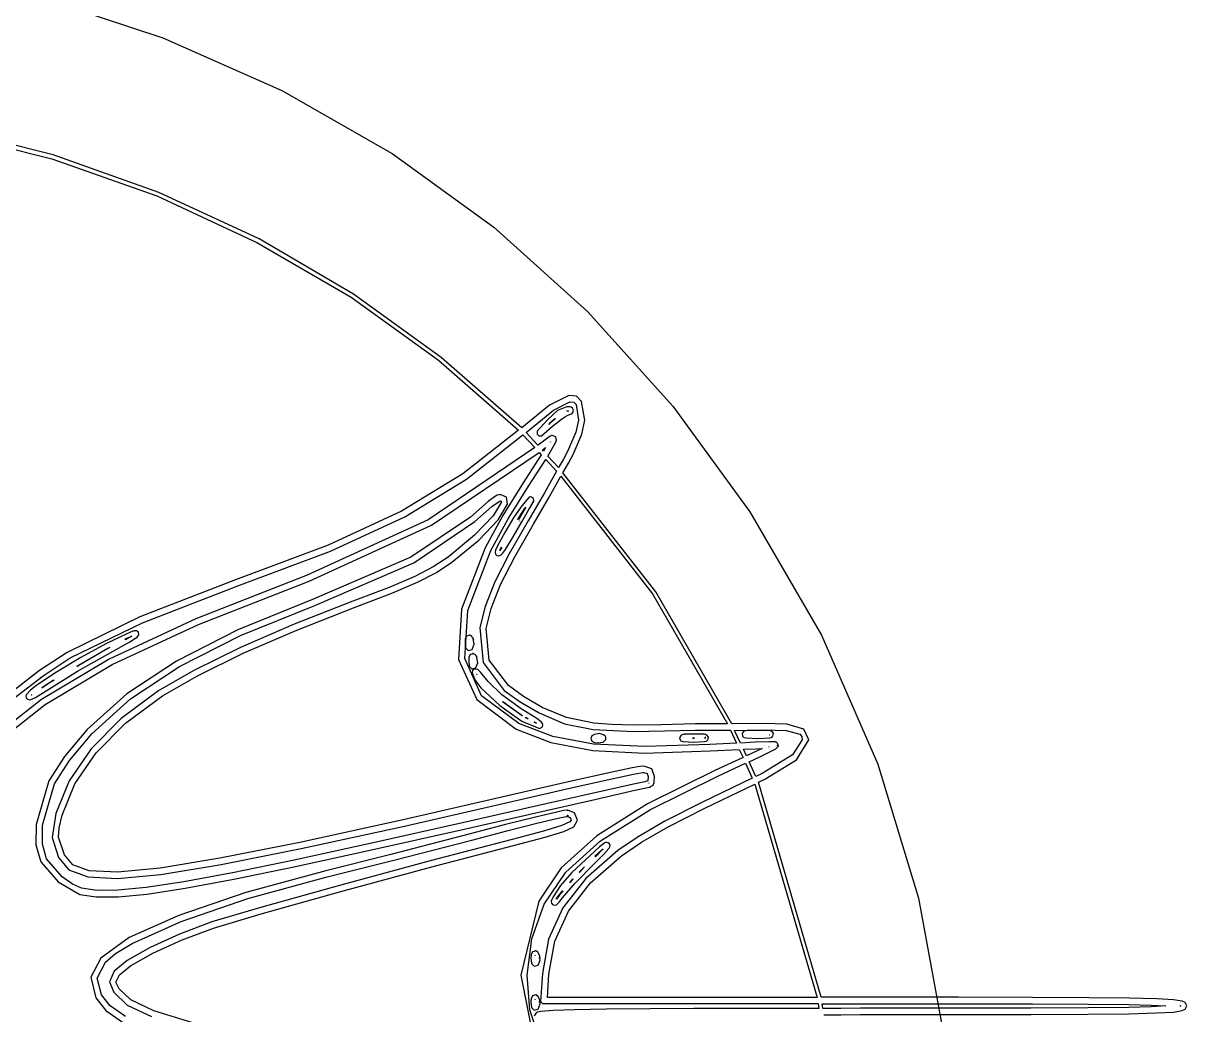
# Model space of a CAD drawing. Extents: x 23 to 528, y 384 to 592.
# Drawn here: x 479.75 to 527.78, y 452.76 to 493.69 of the extents above; entities that cross this region are included whole.
import ezdxf

# ---------------------------------------------------------------- set-up
doc = ezdxf.new("R2010")
doc.units = 0
doc.layers.get('0').update_dxf_attribs({"linetype": 'CONTINUOUS'})

msp = doc.modelspace()

# ---------------------------------------------------------------- linework, layer by layer
at = {"color": 0}
for p, q in [((480.229, 494.841), (485.514, 493.088)), ((485.514, 493.088), (490.428, 490.915)), ((490.428, 490.915), (494.979, 488.311)), ((476.412, 489.232), (480.931, 488.1)), ((480.988, 488.259), (476.451, 489.391)), ((480.931, 488.1), (485.267, 486.562)), ((485.341, 486.713), (480.988, 488.259)), ((494.979, 488.311), (499.181, 485.274)), ((485.267, 486.562), (489.395, 484.646)), ((489.483, 484.787), (485.341, 486.713)), ((499.181, 485.274), (503.036, 481.799)), ((489.395, 484.646), (493.279, 482.381)), ((493.381, 482.508), (489.483, 484.787)), ((493.279, 482.381), (496.888, 479.785)), ((497.007, 479.901), (493.381, 482.508)), ((503.036, 481.799), (506.557, 477.883)), ((500.327, 476.994), (497.007, 479.901)), ((496.888, 479.785), (500.197, 476.892)), ((501.477, 477.933), (500.327, 476.994)), ((502.271, 478.321), (501.477, 477.933)), ((501.636, 477.714), (502.317, 478.063)), ((502.581, 478.296), (502.271, 478.321)), ((502.317, 478.063), (502.475, 478.053)), ((502.475, 478.053), (502.571, 477.957)), ((502.571, 477.957), (502.67, 477.312)), ((502.8, 478.084), (502.581, 478.296)), ((502.931, 477.312), (502.8, 478.084)), ((506.557, 477.883), (509.746, 473.516)), ((500.507, 476.804), (501.636, 477.714)), ((501.809, 477.7), (501.403, 477.337)), ((502.151, 477.845), (501.809, 477.7)), ((501.971, 477.351), (502.137, 477.46)), ((502.137, 477.46), (502.236, 477.509)), ((502.186, 477.862), (502.151, 477.845)), ((502.313, 477.852), (502.186, 477.862)), ((502.186, 477.862), (502.186, 477.862)), ((502.186, 477.696), (502.253, 477.693)), ((502.214, 477.679), (502.186, 477.696)), ((502.253, 477.693), (502.214, 477.679)), ((502.214, 477.679), (502.214, 477.679)), ((502.236, 477.509), (502.356, 477.559)), ((502.37, 477.838), (502.313, 477.852)), ((502.356, 477.559), (502.405, 477.587)), ((502.419, 477.809), (502.37, 477.838)), ((502.405, 477.587), (502.44, 477.622)), ((502.465, 477.718), (502.419, 477.809)), ((502.44, 477.622), (502.465, 477.718)), ((501.403, 477.337), (500.966, 476.85)), ((501.146, 476.663), (501.594, 477.054)), ((501.442, 477.135), (501.527, 477.227)), ((501.491, 477.178), (501.442, 477.135)), ((501.721, 477.358), (501.491, 477.178)), ((501.527, 477.227), (501.699, 477.382)), ((501.594, 477.054), (501.971, 477.351)), ((501.696, 477.382), (501.696, 477.361)), ((501.699, 477.382), (501.696, 477.382)), ((501.696, 477.361), (501.721, 477.358)), ((502.67, 477.312), (502.564, 476.814)), ((502.814, 476.73), (502.931, 477.312)), ((500.197, 476.892), (497.893, 475.086)), ((498.052, 474.878), (500.376, 476.702)), ((500.376, 476.702), (500.867, 476.172)), ((500.997, 476.271), (500.507, 476.804)), ((500.962, 476.85), (500.959, 476.733)), ((500.959, 476.733), (501.029, 476.659)), ((500.966, 476.85), (500.962, 476.85)), ((501.029, 476.659), (501.146, 476.659)), ((501.495, 476.642), (501.064, 476.321)), ((501.146, 476.659), (501.146, 476.663)), ((501.555, 476.666), (501.495, 476.642)), ((501.558, 476.67), (501.555, 476.666)), ((501.579, 476.677), (501.558, 476.67)), ((501.735, 476.624), (501.579, 476.677)), ((501.766, 476.486), (501.735, 476.624)), ((501.738, 476.395), (501.766, 476.486)), ((502.564, 476.814), (502.218, 476.01)), ((502.454, 475.894), (502.814, 476.73)), ((500.867, 476.172), (496.464, 473.195)), ((496.598, 472.969), (501.043, 475.978)), ((501.064, 476.321), (500.997, 476.271)), ((501.043, 475.978), (501.135, 475.88)), ((501.177, 476.077), (501.227, 476.116)), ((501.223, 476.024), (501.177, 476.077)), ((501.311, 476.179), (501.223, 476.024)), ((501.227, 476.116), (501.311, 476.179)), ((501.41, 475.823), (501.738, 476.395)), ((501.509, 476.409), (501.519, 476.416)), ((501.512, 476.402), (501.509, 476.409)), ((501.519, 476.416), (501.512, 476.402)), ((502.218, 476.01), (502.049, 475.703)), ((501.135, 475.88), (500.384, 474.726)), ((500.606, 474.581), (501.318, 475.682)), ((501.318, 475.682), (501.759, 475.202)), ((501.844, 475.35), (501.41, 475.823)), ((502.049, 475.703), (501.844, 475.35)), ((502.024, 475.139), (502.25, 475.53)), ((502.25, 475.53), (502.454, 475.894)), ((497.893, 475.086), (495.364, 473.551)), ((501.759, 475.202), (501.265, 474.31)), ((501.463, 474.123), (501.939, 474.991)), ((501.939, 474.991), (505.721, 470.133)), ((505.862, 470.214), (502.024, 475.139)), ((495.494, 473.322), (498.052, 474.878)), ((500.384, 474.726), (499.547, 473.368)), ((499.773, 473.234), (500.606, 474.581)), ((499.205, 474.144), (498.934, 473.946)), ((499.315, 474.204), (499.205, 474.144)), ((499.389, 474.229), (499.315, 474.204)), ((499.392, 474.229), (499.389, 474.229)), ((499.389, 474.229), (499.389, 474.229)), ((499.417, 474.236), (499.392, 474.229)), ((499.42, 474.236), (499.417, 474.236)), ((499.424, 474.236), (499.42, 474.236)), ((499.431, 474.236), (499.424, 474.236)), ((499.703, 474.126), (499.431, 474.236)), ((499.741, 473.844), (499.703, 474.126)), ((500.613, 474.112), (500.331, 473.773)), ((501.265, 474.31), (500.588, 473.149)), ((500.638, 474.13), (500.613, 474.112)), ((500.666, 474.144), (500.638, 474.133)), ((500.638, 474.133), (500.638, 474.13)), ((500.666, 474.144), (500.659, 474.14)), ((500.659, 474.14), (500.666, 474.144)), ((500.669, 474.144), (500.666, 474.144)), ((500.726, 474.13), (500.669, 474.144)), ((500.807, 474.07), (500.726, 474.13)), ((500.828, 473.964), (500.807, 474.07)), ((500.814, 473.011), (501.463, 474.123)), ((495.364, 473.551), (492.33, 472.14)), ((498.934, 473.946), (498.207, 473.308)), ((498.387, 473.117), (499.096, 473.742)), ((499.096, 473.742), (499.35, 473.925)), ((499.484, 473.908), (499.152, 473.361)), ((499.35, 473.925), (499.424, 473.968)), ((499.36, 473.195), (499.741, 473.844)), ((499.424, 473.968), (499.435, 473.971)), ((499.435, 473.971), (499.491, 473.964)), ((499.491, 473.964), (499.484, 473.908)), ((500.331, 473.773), (499.999, 473.301)), ((500.175, 473.234), (500.454, 473.668)), ((500.465, 473.668), (500.197, 473.202)), ((500.331, 473.107), (500.609, 473.587)), ((500.454, 473.668), (500.496, 473.721)), ((500.496, 473.721), (500.465, 473.668)), ((500.609, 473.587), (500.828, 473.964)), ((500.828, 473.964), (500.828, 473.964)), ((496.464, 473.195), (491.469, 470.905)), ((492.435, 471.9), (495.494, 473.322)), ((498.207, 473.308), (495.748, 471.657)), ((495.872, 471.42), (498.387, 473.117)), ((499.152, 473.361), (498.376, 472.553)), ((498.56, 472.355), (499.36, 473.195)), ((499.547, 473.368), (498.821, 472.041)), ((499.054, 471.921), (499.773, 473.234)), ((499.999, 473.301), (499.622, 472.676)), ((500.588, 473.149), (499.805, 471.794)), ((499.971, 472.486), (500.331, 473.107)), ((500.147, 473.195), (500.151, 473.202)), ((500.151, 473.195), (500.147, 473.188)), ((500.147, 473.191), (500.147, 473.195)), ((500.147, 473.195), (500.147, 473.195)), ((500.147, 473.188), (500.147, 473.191)), ((500.147, 473.191), (500.147, 473.191)), ((500.154, 473.202), (500.151, 473.195)), ((500.151, 473.202), (500.154, 473.202)), ((500.197, 473.202), (500.175, 473.234)), ((500.235, 473.146), (500.235, 473.146)), ((500.235, 473.146), (500.235, 473.142)), ((500.235, 473.142), (500.235, 473.146)), ((509.746, 473.516), (512.699, 468.432)), ((491.557, 470.658), (496.598, 472.969)), ((499.622, 472.676), (499.325, 472.123)), ((500.038, 471.671), (500.814, 473.011)), ((492.33, 472.14), (488.516, 470.711)), ((498.376, 472.553), (497.286, 471.653)), ((497.445, 471.442), (498.56, 472.355)), ((499.325, 472.123), (499.248, 471.939)), ((499.65, 471.971), (499.971, 472.486)), ((488.604, 470.464), (492.435, 471.9)), ((495.748, 471.657), (491.695, 469.907)), ((497.286, 471.653), (496.672, 471.248)), ((498.821, 472.041), (497.84, 469.505)), ((498.098, 469.445), (499.054, 471.921)), ((499.805, 471.794), (499.212, 470.627)), ((499.248, 471.939), (499.23, 471.858)), ((499.23, 471.858), (499.244, 471.777)), ((499.244, 471.777), (499.297, 471.72)), ((499.297, 471.72), (499.368, 471.703)), ((499.368, 471.703), (499.449, 471.727)), ((499.509, 472.055), (499.42, 471.932)), ((499.42, 471.932), (499.473, 472.055)), ((499.449, 471.727), (499.48, 471.752)), ((499.456, 470.517), (500.038, 471.671)), ((499.473, 472.055), (499.48, 472.07)), ((499.48, 472.07), (499.491, 472.055)), ((499.48, 471.752), (499.53, 471.809)), ((499.491, 472.055), (499.509, 472.055)), ((499.53, 471.809), (499.65, 471.971)), ((491.786, 469.66), (495.872, 471.42)), ((496.672, 471.248), (495.907, 470.852)), ((496.81, 471.022), (497.445, 471.442)), ((488.516, 470.711), (484.565, 469.187)), ((491.469, 470.905), (486.872, 469.11)), ((495.907, 470.852), (494.852, 470.404)), ((496.03, 470.62), (496.81, 471.022)), ((484.671, 468.944), (488.604, 470.464)), ((486.978, 468.87), (491.557, 470.658)), ((494.852, 470.404), (493.36, 469.836)), ((494.958, 470.165), (496.03, 470.62)), ((499.212, 470.627), (498.814, 469.621)), ((499.064, 469.537), (499.456, 470.517)), ((509.002, 464.764), (505.862, 470.214)), ((491.695, 469.907), (488.608, 468.651)), ((493.36, 469.836), (490.936, 468.891)), ((493.455, 469.59), (494.958, 470.165)), ((505.721, 470.133), (508.818, 464.764)), ((488.717, 468.415), (491.786, 469.66)), ((491.042, 468.644), (493.455, 469.59)), ((497.84, 469.505), (497.713, 467.423)), ((497.974, 467.466), (498.098, 469.445)), ((498.814, 469.621), (498.598, 468.746)), ((498.86, 468.708), (499.064, 469.537)), ((484.565, 469.187), (481.556, 467.72)), ((481.686, 467.498), (484.671, 468.944)), ((486.872, 469.11), (483.298, 467.445)), ((483.425, 467.215), (486.978, 468.87)), ((490.936, 468.891), (488.714, 467.921)), ((498.598, 468.746), (498.74, 467.307)), ((484.05, 468.499), (483.154, 468.069)), ((483.955, 468.274), (484.117, 468.351)), ((483.976, 468.26), (483.955, 468.274)), ((484.064, 468.295), (483.972, 468.242)), ((484.279, 468.595), (484.05, 468.499)), ((484.226, 468.394), (484.064, 468.295)), ((484.117, 468.351), (484.226, 468.394)), ((484.145, 468.154), (484.382, 468.302)), ((484.346, 468.609), (484.279, 468.595)), ((484.346, 468.609), (484.332, 468.605)), ((484.332, 468.605), (484.346, 468.609)), ((484.35, 468.612), (484.346, 468.609)), ((484.357, 468.612), (484.35, 468.612)), ((484.357, 468.616), (484.353, 468.616)), ((484.353, 468.616), (484.36, 468.616)), ((484.36, 468.616), (484.357, 468.616)), ((484.36, 468.612), (484.357, 468.612)), ((484.36, 468.616), (484.36, 468.612)), ((484.378, 468.612), (484.36, 468.616)), ((484.382, 468.612), (484.378, 468.612)), ((484.427, 468.605), (484.382, 468.612)), ((484.382, 468.302), (484.452, 468.351)), ((484.501, 468.552), (484.427, 468.605)), ((484.452, 468.351), (484.484, 468.383)), ((484.484, 468.383), (484.519, 468.45)), ((484.519, 468.45), (484.501, 468.552)), ((488.608, 468.651), (486.071, 467.364)), ((486.205, 467.138), (488.717, 468.415)), ((488.827, 467.681), (491.042, 468.644)), ((498.052, 468.383), (497.995, 468.263)), ((498.136, 468.411), (498.052, 468.383)), ((498.172, 468.425), (498.136, 468.411)), ((498.175, 468.425), (498.172, 468.425)), ((498.179, 468.425), (498.175, 468.425)), ((498.182, 468.425), (498.179, 468.425)), ((498.21, 468.411), (498.182, 468.425)), ((498.267, 468.376), (498.21, 468.411)), ((498.21, 468.411), (498.225, 468.401)), ((498.228, 468.397), (498.21, 468.411)), ((498.225, 468.401), (498.228, 468.397)), ((498.299, 468.323), (498.267, 468.376)), ((498.316, 468.305), (498.277, 468.348)), ((498.277, 468.348), (498.299, 468.323)), ((498.33, 468.274), (498.316, 468.305)), ((498.316, 468.305), (498.316, 468.305)), ((498.369, 468.055), (498.327, 468.274)), ((498.327, 468.274), (498.33, 468.256)), ((498.33, 468.256), (498.33, 468.274)), ((498.979, 467.399), (498.86, 468.708)), ((512.699, 468.432), (515.02, 463.102)), ((481.958, 467.155), (483.246, 467.889)), ((483.143, 467.829), (481.969, 467.134)), ((483.154, 468.069), (482.131, 467.515)), ((483.323, 467.928), (483.143, 467.829)), ((483.235, 467.653), (484.145, 468.154)), ((483.246, 467.889), (483.323, 467.928)), ((483.972, 468.242), (483.976, 468.26)), ((488.714, 467.921), (486.812, 466.99)), ((497.995, 468.263), (497.985, 468.14)), ((497.985, 468.14), (498.009, 467.907)), ((498.009, 467.907), (498.115, 467.801)), ((498.115, 467.801), (498.284, 467.84)), ((498.157, 468.245), (498.161, 468.242)), ((498.157, 468.238), (498.157, 468.245)), ((498.161, 468.242), (498.157, 468.238)), ((498.284, 467.84), (498.369, 468.055)), ((481.556, 467.72), (480.416, 466.968)), ((483.298, 467.445), (480.497, 465.78)), ((480.572, 466.757), (481.686, 467.498)), ((482.131, 467.515), (481.118, 466.908)), ((481.99, 466.951), (483.235, 467.653)), ((486.071, 467.364), (484.022, 466.005)), ((486.936, 466.757), (488.827, 467.681)), ((497.713, 467.423), (498.468, 465.769)), ((498.669, 465.931), (497.974, 467.466)), ((498.147, 467.508), (498.136, 467.381)), ((498.136, 467.381), (498.161, 467.148)), ((498.203, 467.628), (498.147, 467.508)), ((498.284, 467.653), (498.203, 467.628)), ((498.316, 467.67), (498.284, 467.653)), ((498.309, 467.487), (498.313, 467.487)), ((498.313, 467.487), (498.309, 467.483)), ((498.309, 467.483), (498.309, 467.487)), ((498.32, 467.67), (498.316, 467.67)), ((498.33, 467.67), (498.32, 467.67)), ((498.334, 467.667), (498.33, 467.67)), ((498.337, 467.663), (498.334, 467.667)), ((498.341, 467.663), (498.337, 467.663)), ((498.366, 467.646), (498.341, 467.663)), ((498.419, 467.618), (498.366, 467.646)), ((498.45, 467.568), (498.419, 467.618)), ((498.468, 467.547), (498.429, 467.589)), ((498.429, 467.589), (498.45, 467.568)), ((498.479, 467.515), (498.468, 467.547)), ((498.517, 467.293), (498.479, 467.515)), ((498.74, 467.307), (499.607, 466.15)), ((499.78, 466.348), (498.979, 467.399)), ((480.416, 466.968), (479.111, 465.959)), ((481.118, 466.908), (480.31, 466.365)), ((480.649, 465.564), (483.425, 467.215)), ((480.917, 466.277), (481.99, 466.951)), ((481.969, 467.134), (481.958, 467.155)), ((484.18, 465.797), (486.205, 467.138)), ((486.812, 466.99), (485.352, 466.15)), ((498.161, 467.148), (498.267, 467.043)), ((498.267, 467.043), (498.436, 467.085)), ((498.295, 466.968), (498.274, 466.891)), ((498.274, 466.891), (498.387, 466.587)), ((498.352, 467.007), (498.295, 466.968)), ((498.38, 467.032), (498.352, 467.007)), ((498.383, 467.032), (498.38, 467.032)), ((498.387, 467.035), (498.383, 467.035)), ((498.383, 467.035), (498.383, 467.032)), ((498.39, 467.035), (498.387, 467.035)), ((498.387, 467.035), (498.387, 467.035)), ((498.394, 467.035), (498.39, 467.035)), ((498.429, 467.028), (498.394, 467.035)), ((498.51, 467.011), (498.429, 467.028)), ((498.436, 467.085), (498.517, 467.293)), ((498.457, 466.838), (498.454, 466.841)), ((498.454, 466.841), (498.457, 466.841)), ((498.457, 466.841), (498.461, 466.838)), ((498.461, 466.838), (498.457, 466.838)), ((498.464, 466.817), (498.471, 466.827)), ((498.475, 466.824), (498.468, 466.813)), ((498.471, 466.827), (498.475, 466.824)), ((498.63, 466.908), (498.51, 467.011)), ((498.944, 466.517), (498.63, 466.908)), ((479.28, 465.758), (480.572, 466.757)), ((480.31, 466.365), (480.042, 466.157)), ((480.515, 466.259), (480.995, 466.58)), ((480.804, 466.443), (480.515, 466.259)), ((481.005, 466.563), (480.804, 466.443)), ((480.995, 466.58), (481.005, 466.563)), ((485.5, 465.928), (486.936, 466.757)), ((498.387, 466.587), (498.637, 466.259)), ((498.468, 466.813), (498.464, 466.817)), ((499.509, 465.963), (498.944, 466.517)), ((500.401, 465.896), (499.78, 466.348)), ((479.884, 465.988), (479.855, 465.924)), ((479.855, 465.924), (479.866, 465.85)), ((480.042, 466.157), (479.884, 465.988)), ((480.064, 465.773), (480.258, 465.864)), ((480.102, 465.97), (480.074, 465.956)), ((480.074, 465.956), (480.092, 465.97)), ((480.092, 465.974), (480.092, 465.97)), ((480.092, 465.97), (480.092, 465.974)), ((480.092, 465.97), (480.102, 465.97)), ((480.258, 465.864), (480.917, 466.277)), ((484.022, 466.005), (482.385, 464.531)), ((485.352, 466.15), (483.796, 464.993)), ((483.972, 464.795), (485.5, 465.928)), ((498.637, 466.259), (499.424, 465.522)), ((500.207, 464.778), (498.669, 465.931)), ((500.302, 465.395), (499.509, 465.963)), ((499.607, 466.15), (500.26, 465.674)), ((501.163, 465.451), (500.401, 465.896)), ((480.497, 465.78), (478.215, 463.98)), ((478.391, 463.786), (480.649, 465.564)), ((479.866, 465.85), (479.922, 465.783)), ((479.922, 465.783), (480.018, 465.762)), ((480.018, 465.762), (480.064, 465.773)), ((482.575, 464.351), (484.18, 465.797)), ((498.468, 465.769), (500.091, 464.545)), ((499.424, 465.522), (500.324, 464.876)), ((499.526, 465.695), (500.197, 465.222)), ((499.547, 465.677), (499.526, 465.695)), ((500.348, 465.099), (499.547, 465.677)), ((500.26, 465.674), (501.043, 465.219)), ((500.952, 464.986), (500.302, 465.395)), ((502.172, 465.025), (501.163, 465.451)), ((483.796, 464.993), (482.551, 463.741)), ((500.197, 465.222), (500.362, 465.12)), ((500.359, 465.116), (500.348, 465.099)), ((500.362, 465.12), (500.359, 465.116)), ((500.486, 465.021), (500.493, 465.039)), ((500.585, 464.979), (500.486, 465.021)), ((500.493, 465.039), (500.585, 464.979)), ((501.124, 464.855), (500.952, 464.986)), ((501.043, 465.219), (502.095, 464.774)), ((503.305, 464.795), (502.172, 465.025)), ((482.385, 464.531), (481.453, 463.419)), ((482.759, 463.571), (483.972, 464.795)), ((500.091, 464.545), (501.53, 463.995)), ((501.604, 464.245), (500.207, 464.778)), ((500.324, 464.876), (501.054, 464.584)), ((500.842, 464.834), (500.856, 464.838)), ((500.93, 464.795), (500.842, 464.834)), ((500.853, 464.855), (500.853, 464.855)), ((500.853, 464.855), (500.93, 464.795)), ((500.856, 464.838), (500.853, 464.855)), ((501.054, 464.584), (501.167, 464.633)), ((501.184, 464.778), (501.124, 464.855)), ((501.167, 464.633), (501.198, 464.721)), ((501.198, 464.721), (501.184, 464.778)), ((502.095, 464.774), (503.276, 464.534)), ((503.276, 464.534), (504.948, 464.46)), ((504.038, 464.742), (503.305, 464.795)), ((504.952, 464.721), (504.038, 464.742)), ((504.948, 464.46), (507.492, 464.502)), ((506.084, 464.732), (504.952, 464.721)), ((507.485, 464.767), (506.084, 464.732)), ((508.243, 464.771), (507.485, 464.767)), ((507.492, 464.502), (508.314, 464.51)), ((508.818, 464.764), (508.243, 464.771)), ((508.314, 464.51), (508.945, 464.502)), ((508.945, 464.502), (509.189, 463.97)), ((510.293, 464.785), (509.002, 464.764)), ((509.355, 463.977), (509.115, 464.499)), ((509.115, 464.499), (509.122, 464.499)), ((509.122, 464.499), (510.342, 464.517)), ((509.464, 464.435), (509.429, 464.368)), ((509.556, 464.481), (509.464, 464.435)), ((509.633, 464.495), (509.556, 464.481)), ((509.637, 464.495), (509.633, 464.495)), ((509.633, 464.495), (509.633, 464.495)), ((509.644, 464.495), (509.637, 464.495)), ((509.647, 464.495), (509.644, 464.495)), ((510.508, 464.495), (509.647, 464.495)), ((511.27, 464.76), (510.293, 464.785)), ((510.342, 464.517), (511.239, 464.495)), ((510.589, 464.481), (510.508, 464.495)), ((510.678, 464.435), (510.589, 464.481)), ((510.713, 464.368), (510.678, 464.435)), ((511.239, 464.495), (511.81, 464.34)), ((511.969, 464.552), (511.27, 464.76)), ((512.173, 464.104), (511.969, 464.552)), ((481.662, 463.254), (482.575, 464.351)), ((501.53, 463.995), (503.255, 463.673)), ((503.287, 463.935), (501.604, 464.245)), ((503.223, 464.27), (503.174, 464.181)), ((503.174, 464.181), (503.216, 464.054)), ((503.216, 464.054), (503.336, 463.998)), ((503.326, 464.33), (503.223, 464.27)), ((503.548, 464.368), (503.326, 464.33)), ((503.336, 463.998), (503.46, 463.987)), ((503.354, 464.16), (503.357, 464.164)), ((503.361, 464.16), (503.354, 464.16)), ((503.357, 464.164), (503.357, 464.164)), ((503.357, 464.164), (503.361, 464.16)), ((503.46, 463.987), (503.693, 464.016)), ((503.551, 464.368), (503.548, 464.368)), ((503.576, 464.361), (503.551, 464.368)), ((503.728, 464.305), (503.576, 464.361)), ((503.693, 464.016), (503.802, 464.118)), ((503.76, 464.291), (503.696, 464.312)), ((503.696, 464.312), (503.728, 464.305)), ((503.774, 464.277), (503.76, 464.291)), ((503.774, 464.273), (503.774, 464.277)), ((503.798, 464.217), (503.774, 464.273)), ((503.791, 464.185), (503.798, 464.196)), ((503.798, 464.178), (503.791, 464.185)), ((503.798, 464.196), (503.798, 464.217)), ((503.802, 464.118), (503.798, 464.178)), ((506.903, 464.298), (506.839, 464.196)), ((506.839, 464.196), (506.861, 464.114)), ((506.861, 464.114), (506.885, 464.086)), ((506.885, 464.086), (506.885, 464.086)), ((506.885, 464.086), (506.899, 464.069)), ((506.899, 464.069), (506.98, 464.04)), ((506.98, 464.33), (506.903, 464.298)), ((507.055, 464.344), (506.98, 464.33)), ((506.98, 464.04), (507.414, 464.016)), ((506.991, 464.206), (506.995, 464.206)), ((506.995, 464.203), (506.991, 464.206)), ((506.995, 464.206), (506.995, 464.203)), ((507.058, 464.344), (507.051, 464.34)), ((507.051, 464.34), (507.055, 464.344)), ((507.062, 464.344), (507.058, 464.344)), ((507.065, 464.344), (507.062, 464.344)), ((507.069, 464.344), (507.065, 464.344)), ((507.072, 464.344), (507.069, 464.344)), ((507.862, 464.34), (507.072, 464.344)), ((507.379, 464.181), (507.46, 464.181)), ((507.418, 464.181), (507.379, 464.181)), ((507.414, 464.016), (507.873, 464.037)), ((507.46, 464.181), (507.418, 464.181)), ((507.901, 464.333), (507.862, 464.34)), ((507.862, 464.174), (507.862, 464.174)), ((507.873, 464.037), (507.94, 464.054)), ((507.901, 464.213), (507.894, 464.21)), ((507.894, 464.21), (507.898, 464.213)), ((507.894, 464.196), (507.905, 464.213)), ((507.894, 464.192), (507.894, 464.196)), ((507.901, 464.189), (507.894, 464.192)), ((507.894, 464.178), (507.898, 464.178)), ((507.898, 464.178), (507.894, 464.167)), ((507.894, 464.167), (507.894, 464.178)), ((507.898, 464.213), (507.901, 464.217)), ((507.898, 464.178), (507.898, 464.178)), ((507.915, 464.326), (507.901, 464.333)), ((507.901, 464.217), (507.901, 464.213)), ((507.901, 464.213), (507.905, 464.206)), ((507.905, 464.213), (507.901, 464.213)), ((507.905, 464.206), (507.901, 464.189)), ((507.905, 464.224), (507.912, 464.224)), ((507.912, 464.224), (507.905, 464.217)), ((507.905, 464.217), (507.905, 464.224)), ((507.905, 464.217), (507.905, 464.217)), ((507.922, 464.326), (507.915, 464.326)), ((507.933, 464.323), (507.922, 464.326)), ((507.972, 464.305), (507.933, 464.323)), ((507.94, 464.054), (507.993, 464.083)), ((508.032, 464.22), (507.972, 464.305)), ((507.993, 464.083), (508.028, 464.136)), ((508.028, 464.136), (508.032, 464.22)), ((509.189, 463.97), (508.092, 463.913)), ((509.965, 464.009), (509.355, 463.977)), ((509.429, 464.368), (509.443, 464.266)), ((509.443, 464.266), (509.485, 464.224)), ((509.485, 464.224), (509.513, 464.21)), ((509.513, 464.21), (509.588, 464.192)), ((509.58, 464.319), (509.573, 464.319)), ((509.573, 464.319), (509.58, 464.319)), ((509.58, 464.319), (509.58, 464.319)), ((509.588, 464.192), (510.071, 464.171)), ((510.551, 464.03), (509.965, 464.009)), ((510.071, 464.171), (510.558, 464.192)), ((510.72, 464.03), (510.551, 464.03)), ((510.558, 464.319), (510.565, 464.319)), ((510.561, 464.319), (510.558, 464.319)), ((510.558, 464.192), (510.628, 464.21)), ((510.565, 464.319), (510.561, 464.319)), ((510.561, 464.319), (510.561, 464.319)), ((510.628, 464.21), (510.695, 464.266)), ((510.695, 464.266), (510.713, 464.368)), ((510.773, 464.026), (510.72, 464.03)), ((510.72, 464.03), (510.72, 464.03)), ((510.79, 464.023), (510.773, 464.026)), ((510.798, 464.023), (510.79, 464.023)), ((510.822, 464.016), (510.798, 464.023)), ((510.84, 464.009), (510.822, 464.016)), ((510.854, 464.002), (510.84, 464.009)), ((510.865, 463.991), (510.854, 464.002)), ((510.872, 463.984), (510.865, 463.991)), ((510.886, 463.959), (510.872, 463.984)), ((510.91, 463.92), (510.886, 463.959)), ((511.909, 464.104), (511.5, 463.486)), ((511.672, 463.285), (512.173, 464.104)), ((511.81, 464.34), (511.888, 464.245)), ((511.888, 464.245), (511.909, 464.104)), ((482.551, 463.741), (481.64, 462.421)), ((481.877, 462.298), (482.759, 463.571)), ((503.255, 463.673), (505.4, 463.564)), ((505.404, 463.829), (503.287, 463.935)), ((505.4, 463.564), (508.106, 463.649)), ((508.092, 463.913), (505.404, 463.829)), ((508.106, 463.649), (509.305, 463.709)), ((509.305, 463.709), (509.461, 463.381)), ((509.482, 463.719), (509.986, 463.744)), ((509.605, 463.444), (509.482, 463.719)), ((510.043, 463.649), (509.605, 463.444)), ((509.986, 463.744), (510.251, 463.751)), ((510.251, 463.751), (510.043, 463.649)), ((510.155, 463.412), (510.674, 463.666)), ((511.5, 463.486), (510.254, 462.725)), ((510.54, 463.825), (510.529, 463.822)), ((510.529, 463.822), (510.529, 463.825)), ((510.529, 463.825), (510.54, 463.825)), ((510.674, 463.666), (510.815, 463.744)), ((510.798, 463.878), (510.798, 463.875)), ((510.801, 463.878), (510.798, 463.878)), ((510.798, 463.875), (510.801, 463.875)), ((510.801, 463.871), (510.798, 463.871)), ((510.798, 463.871), (510.801, 463.871)), ((510.801, 463.875), (510.801, 463.878)), ((510.801, 463.871), (510.801, 463.871)), ((510.801, 463.871), (510.801, 463.871)), ((510.801, 463.871), (510.801, 463.871)), ((510.801, 463.871), (510.801, 463.871)), ((510.801, 463.871), (510.801, 463.871)), ((510.815, 463.744), (510.861, 463.776)), ((510.868, 463.868), (510.854, 463.871)), ((510.854, 463.871), (510.854, 463.871)), ((510.854, 463.871), (510.857, 463.871)), ((510.857, 463.871), (510.868, 463.868)), ((510.861, 463.776), (510.889, 463.804)), ((510.889, 463.804), (510.903, 463.822)), ((510.903, 463.822), (510.91, 463.839)), ((510.903, 463.822), (510.903, 463.822)), ((510.907, 463.839), (510.91, 463.843)), ((510.91, 463.839), (510.907, 463.839)), ((510.91, 463.917), (510.91, 463.92)), ((510.91, 463.899), (510.91, 463.917)), ((510.91, 463.885), (510.91, 463.899)), ((510.91, 463.899), (510.91, 463.899)), ((510.91, 463.878), (510.91, 463.885)), ((510.91, 463.875), (510.91, 463.878)), ((510.91, 463.878), (510.91, 463.878)), ((510.91, 463.871), (510.91, 463.875)), ((510.91, 463.868), (510.91, 463.871)), ((510.91, 463.864), (510.91, 463.868)), ((510.91, 463.853), (510.91, 463.864)), ((510.91, 463.85), (510.91, 463.853)), ((510.91, 463.853), (510.91, 463.853)), ((510.91, 463.843), (510.91, 463.85)), ((510.91, 463.85), (510.91, 463.85)), ((510.91, 463.839), (510.91, 463.846)), ((510.91, 463.846), (510.91, 463.843)), ((510.91, 463.843), (510.91, 463.839)), ((510.914, 463.853), (510.917, 463.864)), ((510.917, 463.86), (510.914, 463.853)), ((510.917, 463.864), (510.917, 463.86)), ((481.453, 463.419), (480.801, 462.414)), ((481.034, 462.298), (481.662, 463.254)), ((505.199, 463.003), (504.889, 462.947)), ((505.372, 463.028), (505.199, 463.003)), ((505.696, 462.915), (505.372, 463.028)), ((509.461, 463.381), (508.321, 462.852)), ((508.423, 462.612), (509.563, 463.141)), ((509.563, 463.141), (509.845, 462.527)), ((509.714, 463.208), (510.155, 463.412)), ((509.993, 462.598), (509.714, 463.208)), ((510.367, 462.488), (511.672, 463.285)), ((515.02, 463.102), (516.707, 457.57)), ((503.869, 462.732), (502.44, 462.418)), ((504.889, 462.947), (503.869, 462.732)), ((503.918, 462.474), (504.934, 462.689)), ((504.934, 462.689), (505.241, 462.746)), ((505.241, 462.746), (505.329, 462.76)), ((505.329, 462.76), (505.361, 462.763)), ((505.361, 462.763), (505.365, 462.763)), ((505.365, 462.763), (505.365, 462.763)), ((505.365, 462.763), (505.365, 462.763)), ((505.365, 462.763), (505.368, 462.763)), ((505.368, 462.763), (505.509, 462.725)), ((505.509, 462.725), (505.545, 462.59)), ((508.321, 462.852), (505.52, 461.465)), ((505.545, 462.59), (505.527, 462.411)), ((505.643, 461.232), (508.423, 462.612)), ((505.813, 462.59), (505.696, 462.915)), ((505.788, 462.347), (505.813, 462.59)), ((509.845, 462.527), (507.76, 461.529)), ((510.254, 462.725), (509.993, 462.598)), ((480.801, 462.414), (480.279, 460.608)), ((480.54, 460.58), (481.034, 462.298)), ((481.64, 462.421), (481.097, 461.066)), ((481.355, 460.999), (481.877, 462.298)), ((500.757, 462.03), (495.431, 460.809)), ((502.44, 462.418), (500.757, 462.03)), ((500.814, 461.776), (502.493, 462.16)), ((502.493, 462.16), (503.918, 462.474)), ((504.945, 462.28), (503.283, 461.91)), ((503.343, 461.652), (505.001, 462.026)), ((505.404, 462.382), (504.945, 462.28)), ((505.001, 462.026), (505.46, 462.125)), ((505.527, 462.411), (505.404, 462.382)), ((505.46, 462.125), (505.583, 462.149)), ((505.527, 462.411), (505.527, 462.411)), ((505.58, 462.315), (505.576, 462.315)), ((505.576, 462.315), (505.58, 462.315)), ((505.583, 462.319), (505.58, 462.315)), ((505.58, 462.315), (505.583, 462.319)), ((505.583, 462.149), (505.612, 462.157)), ((505.612, 462.157), (505.615, 462.157)), ((505.615, 462.157), (505.619, 462.157)), ((505.619, 462.157), (505.626, 462.16)), ((505.626, 462.16), (505.626, 462.16)), ((505.626, 462.16), (505.633, 462.16)), ((505.633, 462.16), (505.668, 462.192)), ((505.668, 462.195), (505.749, 462.245)), ((505.668, 462.192), (505.668, 462.195)), ((505.749, 462.245), (505.788, 462.347)), ((507.88, 461.289), (509.954, 462.284)), ((509.954, 462.284), (512.523, 453.478)), ((510.103, 462.358), (510.367, 462.488)), ((512.692, 453.482), (510.103, 462.358)), ((495.483, 460.551), (500.814, 461.776)), ((503.283, 461.91), (500.846, 461.359)), ((500.906, 461.102), (503.343, 461.652)), ((481.097, 461.066), (480.942, 460.079)), ((500.846, 461.359), (497.886, 460.685)), ((497.946, 460.428), (500.906, 461.102)), ((501.777, 461.13), (500.888, 460.918)), ((502.049, 461.186), (501.777, 461.13)), ((502.207, 461.208), (502.049, 461.186)), ((502.253, 461.19), (502.204, 461.208)), ((502.204, 461.208), (502.207, 461.208)), ((502.207, 461.208), (502.225, 461.204)), ((502.225, 461.204), (502.207, 461.208)), ((502.507, 461.098), (502.253, 461.19)), ((502.624, 460.798), (502.507, 461.098)), ((505.52, 461.465), (503.424, 460.142)), ((503.58, 459.934), (505.643, 461.232)), ((507.76, 461.529), (506.24, 460.749)), ((506.37, 460.516), (507.88, 461.289)), ((480.279, 460.608), (480.275, 459.768)), ((480.54, 459.8), (480.54, 460.58)), ((481.235, 460.47), (481.355, 460.999)), ((495.431, 460.809), (491.173, 459.878)), ((497.886, 460.685), (494.065, 459.828)), ((499.653, 460.608), (498.196, 460.227)), ((500.888, 460.918), (499.653, 460.608)), ((499.713, 460.354), (500.948, 460.664)), ((500.948, 460.664), (501.83, 460.872)), ((501.83, 460.872), (502.095, 460.929)), ((502.317, 460.731), (501.982, 460.573)), ((502.095, 460.929), (502.176, 460.943)), ((502.176, 460.943), (502.2, 460.943)), ((502.186, 460.947), (502.183, 460.95)), ((502.183, 460.95), (502.186, 460.95)), ((502.186, 460.95), (502.19, 460.947)), ((502.19, 460.947), (502.186, 460.947)), ((502.197, 460.947), (502.2, 460.943)), ((502.197, 460.943), (502.197, 460.947)), ((502.2, 460.943), (502.197, 460.943)), ((502.2, 460.943), (502.204, 460.943)), ((502.204, 461.006), (502.207, 461.003)), ((502.204, 460.996), (502.204, 461.006)), ((502.207, 461.003), (502.204, 460.996)), ((502.204, 460.996), (502.211, 461.003)), ((502.236, 460.961), (502.204, 460.996)), ((502.204, 460.943), (502.324, 460.908)), ((502.211, 461.003), (502.225, 461.003)), ((502.225, 461.003), (502.225, 460.999)), ((502.225, 460.999), (502.243, 460.961)), ((502.243, 460.961), (502.236, 460.961)), ((502.356, 460.774), (502.317, 460.731)), ((502.324, 460.908), (502.363, 460.798)), ((502.363, 460.798), (502.356, 460.774)), ((502.475, 460.523), (502.624, 460.798)), ((506.24, 460.749), (505.128, 460.11)), ((481.207, 460.093), (481.235, 460.47)), ((491.225, 459.62), (495.483, 460.551)), ((494.125, 459.571), (497.946, 460.428)), ((498.196, 460.227), (494.923, 459.38)), ((498.26, 459.973), (499.713, 460.354)), ((501.22, 460.34), (499.925, 459.998)), ((501.982, 460.573), (501.22, 460.34)), ((501.287, 460.086), (502.07, 460.326)), ((503.424, 460.142), (501.953, 458.823)), ((502.07, 460.326), (502.475, 460.523)), ((505.128, 460.11), (504.289, 459.539)), ((505.273, 459.888), (506.37, 460.516)), ((480.275, 459.768), (480.473, 459.077)), ((480.706, 459.197), (480.54, 459.8)), ((480.942, 460.079), (481.203, 459.246)), ((481.446, 459.359), (481.207, 460.093)), ((491.173, 459.878), (487.867, 459.218)), ((487.913, 458.957), (491.225, 459.62)), ((494.065, 459.828), (490.926, 459.144)), ((494.986, 459.126), (498.26, 459.973)), ((499.925, 459.998), (496.552, 459.116)), ((496.616, 458.862), (499.988, 459.744)), ((499.988, 459.744), (501.287, 460.086)), ((502.147, 458.653), (503.58, 459.934)), ((503.534, 459.698), (502.391, 458.639)), ((503.753, 459.856), (503.534, 459.698)), ((503.717, 459.394), (503.922, 459.62)), ((503.791, 459.867), (503.753, 459.856)), ((503.798, 459.871), (503.791, 459.871)), ((503.791, 459.871), (503.791, 459.867)), ((503.813, 459.874), (503.798, 459.871)), ((503.816, 459.874), (503.813, 459.874)), ((503.82, 459.878), (503.816, 459.874)), ((503.844, 459.871), (503.82, 459.878)), ((503.901, 459.86), (503.844, 459.871)), ((503.95, 459.811), (503.901, 459.86)), ((503.922, 459.62), (503.929, 459.631)), ((503.929, 459.631), (503.95, 459.662)), ((503.971, 459.751), (503.95, 459.811)), ((503.95, 459.662), (503.954, 459.669)), ((503.95, 459.662), (503.95, 459.662)), ((503.954, 459.669), (503.961, 459.687)), ((503.961, 459.687), (503.971, 459.751)), ((504.451, 459.327), (505.273, 459.888)), ((481.358, 458.449), (480.706, 459.197)), ((481.203, 459.246), (481.637, 458.742)), ((481.792, 458.95), (481.446, 459.359)), ((487.867, 459.218), (485.398, 458.812)), ((490.926, 459.144), (488.386, 458.625)), ((490.986, 458.883), (494.125, 459.571)), ((494.923, 459.38), (492.238, 458.703)), ((504.289, 459.539), (502.973, 458.382)), ((503.163, 458.202), (504.451, 459.327)), ((503.329, 459.003), (503.717, 459.394)), ((503.35, 459.31), (503.633, 459.571)), ((503.357, 459.299), (503.35, 459.31)), ((503.375, 459.285), (503.357, 459.299)), ((503.686, 459.606), (503.375, 459.285)), ((503.633, 459.571), (503.686, 459.606)), ((480.473, 459.077), (481.189, 458.248)), ((481.637, 458.742), (482.42, 458.449)), ((482.469, 458.706), (481.792, 458.95)), ((483.634, 458.65), (482.469, 458.706)), ((485.398, 458.812), (483.634, 458.65)), ((485.426, 458.551), (487.913, 458.957)), ((488.442, 458.361), (490.986, 458.883)), ((492.238, 458.703), (488.943, 457.803)), ((492.298, 458.449), (494.986, 459.126)), ((496.552, 459.116), (492.799, 458.1)), ((492.855, 457.842), (496.616, 458.862)), ((501.953, 458.823), (501.026, 457.443)), ((502.525, 458.181), (503.329, 459.003)), ((502.691, 458.646), (502.924, 458.862)), ((502.924, 458.862), (502.708, 458.632)), ((481.189, 458.248), (482.088, 457.726)), ((481.782, 458.145), (481.358, 458.449)), ((482.42, 458.449), (483.641, 458.385)), ((483.641, 458.385), (485.426, 458.551)), ((486.378, 458.251), (484.823, 458.015)), ((488.386, 458.625), (486.378, 458.251)), ((486.428, 457.983), (488.442, 458.361)), ((489.017, 457.553), (492.298, 458.449)), ((501.255, 457.331), (502.147, 458.653)), ((502.391, 458.639), (501.922, 458.093)), ((502.01, 457.592), (502.525, 458.181)), ((502.973, 458.382), (502.027, 457.175)), ((502.253, 457.041), (503.163, 458.202)), ((502.306, 458.202), (502.433, 458.371)), ((502.451, 458.357), (502.306, 458.202)), ((502.433, 458.371), (502.451, 458.357)), ((502.708, 458.632), (502.691, 458.646)), ((482.152, 457.98), (481.782, 458.145)), ((482.088, 457.726), (482.766, 457.627)), ((482.783, 457.891), (482.152, 457.98)), ((483.651, 457.898), (482.783, 457.891)), ((484.823, 458.015), (483.651, 457.898)), ((483.665, 457.63), (484.861, 457.743)), ((484.861, 457.743), (486.428, 457.983)), ((488.943, 457.803), (486.177, 456.858)), ((492.799, 458.1), (489.507, 457.179)), ((489.567, 456.921), (492.855, 457.842)), ((501.922, 458.093), (501.622, 457.623)), ((501.766, 457.553), (502.013, 457.877)), ((502.035, 457.856), (501.876, 457.687)), ((502.013, 457.877), (502.017, 457.856)), ((502.017, 457.856), (502.035, 457.856)), ((482.766, 457.627), (483.665, 457.63)), ((486.269, 456.614), (489.017, 457.553)), ((501.026, 457.443), (500.285, 454.399)), ((500.75, 455.888), (501.255, 457.331)), ((501.558, 457.479), (501.548, 457.447)), ((501.548, 457.447), (501.555, 457.373)), ((501.555, 457.373), (501.569, 457.355)), ((501.569, 457.355), (501.555, 457.373)), ((501.555, 457.373), (501.597, 457.309)), ((501.622, 457.623), (501.558, 457.479)), ((501.597, 457.309), (501.682, 457.278)), ((501.682, 457.278), (501.763, 457.299)), ((501.876, 457.687), (501.756, 457.535)), ((501.756, 457.535), (501.766, 457.553)), ((501.763, 457.299), (501.865, 457.405)), ((501.865, 457.405), (502.01, 457.592)), ((516.707, 457.57), (517.754, 451.891)), ((486.177, 456.858), (484.12, 455.948)), ((489.507, 457.179), (487.532, 456.59)), ((487.609, 456.339), (489.567, 456.921)), ((502.027, 457.175), (501.435, 455.877)), ((501.689, 455.799), (502.253, 457.041)), ((484.244, 455.708), (486.269, 456.614)), ((487.532, 456.59), (486.205, 456.092)), ((486.304, 455.849), (487.609, 456.339)), ((484.12, 455.948), (482.946, 455.097)), ((486.205, 456.092), (484.985, 455.535)), ((485.101, 455.299), (486.304, 455.849)), ((500.549, 454.392), (500.75, 455.888)), ((501.435, 455.877), (501.181, 454.459)), ((501.445, 454.441), (501.689, 455.799)), ((483.563, 455.291), (484.244, 455.708)), ((484.985, 455.535), (484.036, 455.006)), ((484.177, 454.783), (485.101, 455.299)), ((500.775, 455.355), (500.719, 455.235)), ((500.839, 455.376), (500.775, 455.355)), ((500.867, 455.39), (500.839, 455.376)), ((500.888, 455.397), (500.867, 455.39)), ((500.895, 455.397), (500.888, 455.397)), ((500.899, 455.397), (500.895, 455.397)), ((500.902, 455.397), (500.899, 455.397)), ((500.913, 455.39), (500.902, 455.397)), ((500.93, 455.383), (500.913, 455.394)), ((500.913, 455.394), (500.913, 455.39)), ((500.934, 455.383), (500.93, 455.383)), ((500.93, 455.383), (500.948, 455.373)), ((500.948, 455.373), (500.93, 455.383)), ((500.937, 455.38), (500.934, 455.383)), ((500.99, 455.348), (500.937, 455.38)), ((501.05, 455.246), (500.99, 455.348)), ((482.946, 455.097), (482.54, 454.307)), ((482.798, 454.275), (483.147, 454.928)), ((483.147, 454.928), (483.563, 455.291)), ((484.036, 455.006), (483.507, 454.554)), ((500.719, 455.235), (500.705, 455.108)), ((500.705, 455.108), (500.736, 454.875)), ((500.736, 454.875), (500.839, 454.769)), ((500.881, 455.217), (500.884, 455.214)), ((500.881, 455.21), (500.881, 455.217)), ((500.884, 455.214), (500.881, 455.21)), ((501.011, 454.812), (501.089, 455.02)), ((501.079, 455.179), (501.05, 455.246)), ((501.057, 455.083), (501.079, 455.179)), ((501.071, 455.133), (501.057, 455.083)), ((501.089, 455.023), (501.071, 455.133)), ((501.089, 455.02), (501.089, 455.023)), ((483.507, 454.554), (483.316, 454.117)), ((483.577, 454.11), (483.725, 454.41)), ((483.725, 454.41), (484.177, 454.783)), ((500.285, 454.399), (500.839, 451.591)), ((500.655, 452.96), (500.549, 454.392)), ((500.839, 454.769), (501.011, 454.812)), ((501.181, 454.459), (501.107, 453.309)), ((501.385, 453.478), (501.445, 454.441)), ((482.54, 454.307), (482.748, 453.461)), ((482.981, 453.58), (482.798, 454.275)), ((483.316, 454.117), (483.485, 453.69)), ((483.704, 453.834), (483.577, 454.11)), ((482.748, 453.461), (483.154, 452.938)), ((483.337, 453.125), (482.981, 453.58)), ((483.485, 453.69), (484.039, 453.161)), ((484.184, 453.376), (483.704, 453.834)), ((485.136, 452.928), (484.184, 453.376)), ((500.719, 453.418), (500.705, 453.291)), ((500.772, 453.535), (500.719, 453.418)), ((500.856, 453.566), (500.772, 453.535)), ((500.888, 453.58), (500.856, 453.566)), ((500.881, 453.401), (500.881, 453.394)), ((500.881, 453.394), (500.881, 453.401)), ((500.881, 453.394), (500.881, 453.394)), ((500.892, 453.58), (500.888, 453.58)), ((500.899, 453.577), (500.892, 453.58)), ((500.92, 453.566), (500.899, 453.577)), ((500.927, 453.566), (500.92, 453.566)), ((500.92, 453.566), (500.92, 453.566)), ((500.93, 453.566), (500.927, 453.566)), ((500.927, 453.566), (500.944, 453.552)), ((500.944, 453.552), (500.927, 453.566)), ((500.934, 453.563), (500.93, 453.566)), ((500.99, 453.531), (500.934, 453.563)), ((501.05, 453.425), (500.99, 453.531)), ((501.079, 453.358), (501.05, 453.425)), ((512.523, 453.478), (501.385, 453.478)), ((514.445, 453.482), (512.692, 453.482)), ((518.35, 453.482), (514.445, 453.482)), ((521.416, 453.478), (518.35, 453.482)), ((523.734, 453.464), (521.416, 453.478)), ((525.41, 453.446), (523.734, 453.464)), ((526.538, 453.415), (525.41, 453.446)), ((527.23, 453.376), (526.538, 453.415)), ((527.593, 453.316), (527.23, 453.376)), ((483.154, 452.938), (483.842, 452.455)), ((483.976, 452.684), (483.337, 453.125)), ((484.039, 453.161), (485.048, 452.681)), ((486.756, 452.423), (485.136, 452.928)), ((501.068, 451.711), (500.655, 452.96)), ((500.705, 453.291), (500.733, 453.062)), ((500.733, 453.062), (500.733, 453.058)), ((500.733, 453.058), (500.835, 452.949)), ((500.835, 452.949), (501.008, 452.991)), ((501.114, 452.896), (500.976, 452.868)), ((501.008, 452.991), (501.089, 453.207)), ((501.054, 453.267), (501.079, 453.358)), ((501.071, 453.316), (501.054, 453.267)), ((501.089, 453.207), (501.071, 453.316)), ((501.107, 453.309), (501.188, 453.221)), ((501.625, 452.935), (501.114, 452.896)), ((501.188, 453.221), (512.561, 453.221)), ((502.511, 452.967), (501.625, 452.935)), ((503.827, 452.991), (502.511, 452.967)), ((507.436, 453.016), (503.827, 452.991)), ((512.593, 453.023), (507.436, 453.016)), ((512.561, 453.221), (512.593, 453.023)), ((512.727, 453.217), (514.438, 453.217)), ((512.755, 453.02), (512.727, 453.217)), ((513.493, 453.023), (512.755, 453.02)), ((514.308, 453.027), (513.493, 453.023)), ((518.252, 453.03), (514.308, 453.027)), ((514.438, 453.217), (518.343, 453.217)), ((521.346, 453.037), (518.252, 453.03)), ((518.343, 453.217), (521.409, 453.214)), ((523.688, 453.048), (521.346, 453.037)), ((521.409, 453.214), (523.727, 453.2)), ((525.378, 453.065), (523.688, 453.048)), ((523.727, 453.2), (525.399, 453.182)), ((526.313, 453.09), (525.378, 453.065)), ((525.399, 453.182), (526.32, 453.157)), ((526.912, 453.122), (526.313, 453.09)), ((526.32, 453.157), (526.912, 453.122)), ((527.226, 452.871), (527.593, 452.931)), ((527.505, 453.125), (527.53, 453.125)), ((527.505, 453.118), (527.505, 453.125)), ((527.53, 453.122), (527.505, 453.118)), ((527.53, 453.125), (527.533, 453.122)), ((527.533, 453.122), (527.53, 453.122)), ((527.706, 453.263), (527.593, 453.316)), ((527.593, 452.931), (527.706, 452.984)), ((527.777, 453.125), (527.706, 453.263)), ((527.706, 452.984), (527.777, 453.125)), ((500.916, 452.84), (500.846, 452.72)), ((500.976, 452.868), (500.916, 452.84)), ((512.801, 452.759), (513.514, 452.762)), ((513.514, 452.762), (514.315, 452.766)), ((514.315, 452.766), (518.259, 452.769)), ((518.259, 452.769), (521.353, 452.773)), ((521.353, 452.773), (523.695, 452.783)), ((523.695, 452.783), (525.388, 452.804)), ((525.388, 452.804), (526.528, 452.833)), ((526.528, 452.833), (527.226, 452.871))]:
    msp.add_line(p, q, dxfattribs=at)

doc.saveas('drawing.dxf')
